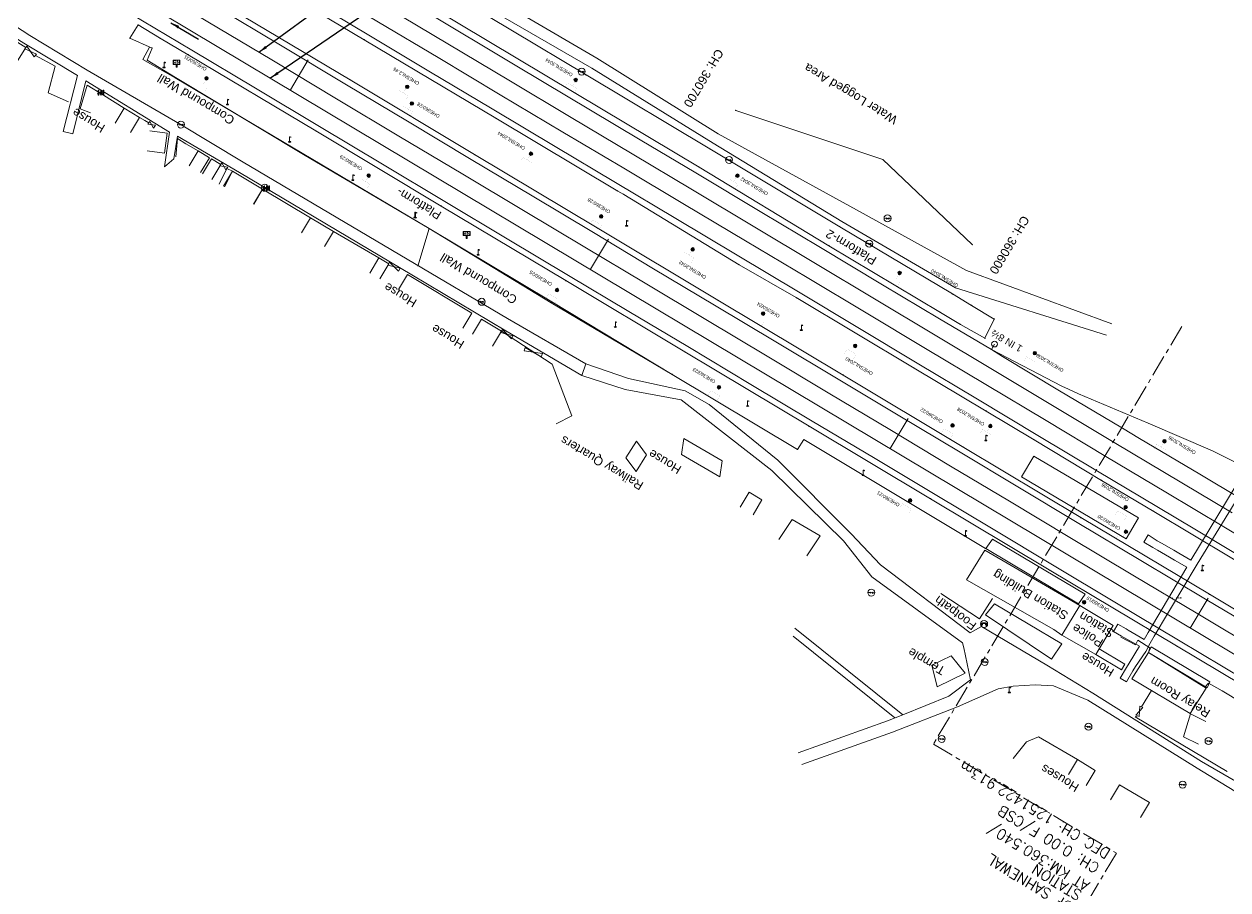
# Model space of a CAD drawing. Header units: metres. Extents: x 593168 to 611286, y 3401475 to 3412398.
# Drawn here: x 593341.8 to 593686.2, y 3411972.9 to 3412220.5 of the extents above; entities that cross this region are included whole.
import ezdxf
from ezdxf.enums import TextEntityAlignment as Align

# ---------------------------------------------------------------- set-up
doc = ezdxf.new("R2010")
doc.units = ezdxf.units.M
doc.header["$MEASUREMENT"] = 0
doc.linetypes.add('CENTER', pattern=[2, 1.25, -0.25, 0.25, -0.25])
for name, color, linetype, lineweight in [('Compound Wall', 251, 'Continuous', 0), ('Electric Pole', 251, 'Continuous', 0), ('Exg track', 7, 'Continuous', 0), ('Existing IR Chainage', 7, 'Continuous', 0), ('Existing IR Track', 7, 'Continuous', 0), ('Footpath', 251, 'Continuous', 0), ('Gate', 251, 'Continuous', 0), ('Govt buliding', 251, 'Continuous', 0), ('Grill', 251, 'Continuous', 0), ('Lamp_Post', 251, 'Continuous', 0), ('Name Board', 251, 'Continuous', 0), ('OHE MAST', 8, 'Continuous', 0), ('OHE MAST TEXT', 8, 'Continuous', 0), ('Platform', 7, 'Continuous', 0), ('Religious_Place', 251, 'Continuous', 0), ('Residential Building Pucca', 251, 'Continuous', 0), ('Residential Building Semipucca', 251, 'Continuous', 0), ('Shed', 251, 'Continuous', 0), ('SRJ CH. in Station', 7, 'Continuous', 0), ('Step', 7, 'Continuous', 0), ('Subroad Edge', 34, 'Continuous', 0), ('Telephone_Pole', 251, 'Continuous', 0), ('Text1', 251, 'Continuous', 0), ('Tower', 7, 'Continuous', 0), ('Transformer', 251, 'Continuous', 0), ('Water Logged Area', 5, 'Continuous', 0)]:
    doc.layers.add(name, color=color, linetype=linetype, lineweight=lineweight)
doc.styles.add('NB', font='swissbo.ttf', dxfattribs={"height": 1.5})
doc.styles.add('ROMANT', font='romant__.ttf')
doc.styles.get("Standard").update_dxf_attribs({"font": 'arial.ttf'})
doc.styles.add('Style-Arial', font='arial.ttf')
doc.dimstyles.new('ISO-25', dxfattribs={"dimtxt": 2.5, "dimasz": 2.5, "dimexe": 1.25, "dimexo": 0.625, "dimtad": 1, "dimtxsty": 'Standard', "dimcen": 2.5, "dimadec": 0, "dimazin": 0, "dimtfac": 1, "dimtmove": 0, "dimatfit": 3, "dimfxl": 1, "dimarcsym": 0})

# ---------------------------------------------------------------- blocks, each defined once
blk = doc.blocks.new('GT')
at = {"layer": 'Gate'}
for p, q in [((-0.5, -0.5), (-0.5, 0.5)), ((-0.5, 0.5), (0.5, -0.5)), ((0.5, 0.5), (0.5, -0.5))]:
    blk.add_line(p, q, dxfattribs=at)
blk.add_lwpolyline([(0.5, 0.5), (-0.5, -0.5)], dxfattribs=at)
blk = doc.blocks.new('EP')
blk.add_hatch(color=8).paths.add_polyline_path([(-0.21, -0.05), (-0.21, 0.16), (-0.93, -0.01), (-0.31, 0.07), (-0.31, -0.19), (0.31, 0), (0.31, -0.24), (0.94, -0.01), (0.41, -0.1), (0.43, 0.15)])
at = {"color": 8}
for p, q in [((-0.93, -0.01), (-0.21, 0.16)), ((-0.31, 0.07), (-0.93, -0.01)), ((-0.31, -0.19), (-0.31, 0.07)), ((0.31, 0), (-0.31, -0.19)), ((-0.21, 0.16), (-0.21, -0.05)), ((-0.21, -0.05), (0.43, 0.15)), ((0.31, -0.24), (0.31, 0)), ((0.43, 0.15), (0.41, -0.1)), ((0.94, -0.01), (0.31, -0.24)), ((0.41, -0.1), (0.94, -0.01))]:
    blk.add_line(p, q, dxfattribs=at)
blk.add_circle((0, 0), 1, dxfattribs=at)
blk = doc.blocks.new('NB')
for p, q in [((-0.98, 0.82), (-0.98, 1.98)), ((-0.98, 1.98), (0.98, 1.98)), ((-0.98, 0.82), (0.98, 0.82)), ((-0.13, 0.82), (-0.13, 0)), ((-0.13, 0), (0.13, 0)), ((0.13, 0.82), (0.13, 0)), ((0.98, 1.98), (0.98, 0.82))]:
    blk.add_line(p, q)
at = {"style": 'NB', "width": 1.025371}
blk.add_text('NB', height=0.988, rotation=180, dxfattribs=at).set_placement((0, 1.39), align=Align.MIDDLE)
blk = doc.blocks.new('TP')
at = {"layer": 'Telephone_Pole'}
blk.add_hatch(color=8, dxfattribs=at).paths.add_polyline_path([(0.49, 0.08, -0.516403), (0.5, 0.04, 0.157799), (0.42, -0.19, 0.257253), (0.43, -0.21), (0.7, -0.4, 0.297943), (0.73, -0.4, 0.213635), (0.94, -0.09, 0.292624), (0.86, 0.1, 0.314672), (-0.86, 0.1, 0.297888), (-0.94, -0.1, 0.205841), (-0.73, -0.4, 0.297943), (-0.7, -0.4), (-0.43, -0.21, 0.257253), (-0.42, -0.19, 0.155164), (-0.5, 0.04, -0.510878), (-0.49, 0.08, -0.167449)])
at = {"layer": 'Telephone_Pole', "color": 8}
for p, q in [((-0.7, -0.4), (-0.43, -0.21)), ((-0.44, -0.22), (-0.44, -0.22)), ((0.7, -0.4), (0.43, -0.21)), ((0.44, -0.22), (0.44, -0.22))]:
    blk.add_line(p, q, dxfattribs=at)
blk.add_circle((0, 0), 1.03, dxfattribs=at)
for centre, radius, start, end in [((0.01, -1.13), 1.5, 55.3659, 125.2353), ((-0.48, 0.05), 0.0243, 109.2181, 217.464), ((-0.82, -0.21), 0.402, 2.1844, 37.464), ((0.01, -1.34), 1.5, 71.1943, 109.2181), ((0.82, -0.21), 0.402, 141.9464, 177.8156), ((0.48, 0.06), 0.0243, 321.9464, 71.1943), ((0.75, -0.06), 0.194, 350.1231, 55.3659), ((-0.44, -0.19), 0.0258, 304.4776, 2.1844), ((0.44, -0.19), 0.0258, 177.8156, 235.5224), ((0.72, -0.38), 0.0258, 235.5224, 301.8866), ((0.49, -0.01), 0.462, 301.8866, 350.1231)]:
    blk.add_arc(centre, radius, start, end, dxfattribs=at)
blk = doc.blocks.new('TRF')
blk.add_hatch(color=256).paths.add_polyline_path([(0.22, -0.04), (0.38, 0.42), (-0.98, -0.29), (0.02, 0.04), (-0.18, -0.39), (0.98, 0.09)])
for p, q in [((-0.69, 0.72), (-0.69, -0.72)), ((-0.52, 0.72), (-0.69, 0.72)), ((-0.52, -0.72), (-0.52, 0.72)), ((0, 0.72), (0, -0.72)), ((0.17, 0.72), (0, 0.72)), ((0.17, -0.72), (0.17, 0.72)), ((0.7, 0.72), (0.7, -0.72)), ((0.87, 0.72), (0.7, 0.72)), ((0.87, -0.72), (0.87, 0.72)), ((-0.69, -0.72), (-0.52, -0.72)), ((0, -0.72), (0.17, -0.72)), ((0.7, -0.72), (0.87, -0.72))]:
    blk.add_line(p, q)
blk.add_lwpolyline([(0.22, -0.04), (0.38, 0.42), (-0.98, -0.29), (0.02, 0.04), (-0.18, -0.39), (0.98, 0.09)], close=True)
blk = doc.blocks.new('LP')
for points in [[(0, 0), (0, 1.5)], [(0.25, 1.35), (0.44, 1.35)]]:
    blk.add_lwpolyline(points)
for centre, radius, start, end in [((0.07, 0.99), 0.519, 57.6425, 97.3165), ((0.34, 1.33), 0.094, 11.7012, 168.0476)]:
    blk.add_arc(centre, radius, start, end)
at = {"extrusion": (0, 0, -1)}
blk.add_ellipse((0, 0.01), major_axis=(0.308, 0), ratio=0.400495, dxfattribs=at)
blk.add_ellipse((0.35, 1.36), major_axis=(0.0017, 0.0438), ratio=0.461056, start_param=1.74022, end_param=4.575836)
blk = doc.blocks.new('OHE MAST')
h = blk.add_hatch(color=256)
h.dxf.hatch_style = 1
edge = h.paths.add_edge_path()
edge.add_arc((0, 0), 0.514, 0, 360)
at = {"const_width": 0.01}
for points in [[(1.5, 3.5), (1.5, 2), (-1.5, 2), (-1.5, 3.5)], [(0, 2), (0, 0)]]:
    blk.add_lwpolyline(points, dxfattribs=at)
blk.add_circle((0, 0), 0.514)

msp = doc.modelspace()

# ---------------------------------------------------------------- linework, layer by layer
at = {"layer": 'Compound Wall'}
for points in [[(593354.5006, 3412198.302, 258.7233), (593348.715, 3412200.8099, 256.5526), (593350.6674, 3412208.4739, 256.5669), (593345.0443, 3412211.5359, 257.2397)], [(593375.7414, 3412210.4037, 258.1964), (593377.6806, 3412213.8802, 258.2054)], [(593375.7414, 3412210.4037, 258.1964), (593385.0418, 3412205.1219, 256.9178)], [(593385.0418, 3412205.1219, 256.9178), (593457.6757, 3412161.9896, 256.8968), (593492.5655, 3412140.8209, 257.1378), (593527.232, 3412120.2978, 257.1607), (593563.0349, 3412098.8285, 257.1717), (593564.9221, 3412101.6791, 257.1747)], [(593364.5189, 3412200.1497, 256.6789), (593370.4209, 3412196.4699, 256.0441)], [(593374.8311, 3412193.8149, 256.151), (593376.3295, 3412192.9385, 255.6112), (593377.5267, 3412192.2503, 255.5992)], [(593385.2587, 3412182.5501, 257.0038), (593385.7308, 3412187.734, 258.1465), (593388.0464, 3412186.2752, 258.2624)], [(593391.5873, 3412184.2798, 258.7763), (593388.0464, 3412186.2752, 258.2624)], [(593564.9221, 3412101.6791, 257.1747), (593616.8385, 3412070.4956, 259.3731)], [(593557.7365, 3412073.1162, 258.4114), (593561.5419, 3412078.8361, 257.8895), (593569.5767, 3412074.1593, 257.7546), (593565.7713, 3412068.4394, 258.2764)], [(593618.8838, 3412056.1718, 255.6652), (593615.0998, 3412050.4342, 255.7372)], [(593679.5857, 3412030.8654, 258.1295), (593663.4942, 3412040.7592, 258.6503), (593663.8582, 3412042.0844, 258.0005), (593660.4529, 3412044.249, 257.2697), (593659.7421, 3412042.96, 257.3757), (593655.5709, 3412045.1363, 257.1737)], [(593699.3314, 3412015.6146, 259.1961), (593700.2995, 3412016.7942, 258.2574), (593694.1946, 3412020.4102, 258.2764), (593695.7266, 3412022.9995, 258.7243), (593686.0217, 3412028.9832, 258.4654), (593684.5464, 3412029.8405, 258.5153), (593680.6266, 3412032.0136, 258.1345), (593679.5857, 3412030.8654, 258.1295)], [(593661.4564, 3412025.202, 258.2184), (593664.3367, 3412029.8975, 258.5593)], [(593686.0117, 3412006.7129, 255.5482), (593659.7156, 3412022.3539, 258.1794), (593660.3301, 3412022.6257, 258.2004)]]:
    msp.add_polyline3d(points, dxfattribs=at)
at = {"layer": 'Exg track'}
msp.add_line((593618.5327, 3412127.4253), (593619.4574, 3412128.9797), dxfattribs=at)
msp.add_circle((593619.4574, 3412128.9797), 0.8325, dxfattribs=at)
at = {"layer": 'Existing IR Chainage', "color": 7, "linetype": 'Continuous', "lineweight": 13, "flags": 128}
for points in [[(593423.1083, 3412210.3038), (593417.9785, 3412201.7199)], [(593508.96, 3412159.0107), (593503.8237, 3412150.4305)], [(593594.7603, 3412107.6505), (593589.6259, 3412099.0693)], [(593680.5676, 3412056.2924), (593675.4308, 3412047.7125)]]:
    msp.add_lwpolyline(points, dxfattribs=at)
at = {"layer": 'Existing IR Track', "color": 0, "lineweight": 15, "elevation": 257.2056, "flags": 128}
msp.add_lwpolyline([(593177.5244, 3412345.2288), (593804.6242, 3411970.5674), (593854.2452, 3411940.9361), (593909.6819, 3411907.8322), (593938.8041, 3411890.4608), (593952.456, 3411882.3048), (593961.7236, 3411876.795), (593969.5117, 3411872.0977), (593979.733, 3411866.013), (593990.9284, 3411859.3404), (594000.8926, 3411853.3683), (594011.3159, 3411847.1318), (594021.9442, 3411840.7565), (594062.3062, 3411816.4679), (594083.8593, 3411803.1316), (594098.7951, 3411793.6572), (594104.9248, 3411789.783), (594123.5786, 3411777.8016), (594132.3571, 3411772.1578), (594146.1984, 3411763.2225), (594161.3527, 3411753.4546), (594169.4891, 3411748.2714)], dxfattribs=at)
at = {"layer": 'Existing IR Track', "color": 0, "flags": 128}
for points in [[(593687.4229, 3412080.6763), (593653.6442, 3412100.8677), (593619.3342, 3412121.4039), (593585.0627, 3412141.9312), (593568.2184, 3412152.0123), (593533.0274, 3412173.0825), (593515.7555, 3412183.4018), (593498.3369, 3412193.7982), (593480.4433, 3412204.4616), (593445.6206, 3412225.2179), (593411.087, 3412245.8413), (593393.5594, 3412256.347), (593375.4617, 3412267.2321), (593356.3751, 3412277.9082), (593347.6512, 3412282.1024), (593336.8549, 3412286.9555), (593318.7276, 3412294.8637), (593300.0805, 3412302.7111), (593279.3691, 3412311.3804), (593272.1371, 3412314.3895), (593266.6431, 3412316.6638), (593238.711, 3412328.2892)], [(593698.2904, 3412045.0385), (593679.8408, 3412056.0567), (593661.3254, 3412067.1142), (593643.1131, 3412077.9907), (593626.125, 3412088.1866), (593609.5835, 3412098.0885), (593591.8773, 3412108.6875), (593575.1415, 3412118.6928), (593556.8442, 3412129.629), (593539.321, 3412140.1109), (593521.8964, 3412150.5423), (593504.6671, 3412160.8654), (593487.132, 3412171.3677), (593469.6892, 3412181.811), (593451.5058, 3412192.6956), (593434.0027, 3412203.1629), (593415.146, 3412214.4397), (593396.9216, 3412225.3407), (593379.272, 3412235.824), (593319.0248, 3412271.9208), (593291.3233, 3412288.5145), (593273.4807, 3412299.4958), (593254.5881, 3412310.6435), (593235.8275, 3412321.7134)], [(593689.8247, 3412084.7942), (593678.1987, 3412091.7511), (593660.9588, 3412102.0123), (593656.0129, 3412104.9513), (593642.6959, 3412112.8573), (593638.0036, 3412115.6466), (593621.7033, 3412125.4509), (593618.5327, 3412127.4253), (593603.7312, 3412136.2006), (593587.406, 3412145.9668), (593569.1652, 3412156.8784), (593552.8718, 3412166.6213), (593533.9899, 3412177.9122), (593518.0861, 3412187.4144), (593482.7852, 3412208.4926), (593455.8523, 3412224.5713), (593447.9817, 3412229.2809), (593415.394, 3412248.7828), (593404.2224, 3412255.4656), (593395.882, 3412260.4588), (593377.5764, 3412271.3399), (593359.0264, 3412282.4473), (593340.6692, 3412293.4297), (593313.838, 3412309.4193)], [(593710.4775, 3412061.4696), (593685.0948, 3412076.667), (593668.4212, 3412086.6295), (593651.3169, 3412096.8602), (593634.2105, 3412107.0897), (593617.0041, 3412117.3912), (593599.7107, 3412127.741), (593582.7189, 3412137.8965), (593565.8042, 3412148.0059), (593548.1713, 3412158.5292), (593530.7353, 3412168.9407), (593513.3495, 3412179.2625), (593495.9387, 3412189.6056), (593478.0265, 3412200.2979), (593460.2595, 3412210.9084), (593443.2081, 3412221.0648), (593426.2885, 3412231.1372), (593408.6472, 3412241.6444), (593390.8421, 3412252.2335), (593372.5555, 3412263.2986), (593358.5841, 3412271.6468), (593332.0983, 3412285.1862), (593315.8276, 3412291.8455), (593289.6268, 3412303.3373)], [(593699.3202, 3412062.5152), (593682.6568, 3412072.4695), (593665.9084, 3412082.4825), (593648.8802, 3412092.6644), (593631.8337, 3412102.8621), (593614.5763, 3412113.2094), (593597.3107, 3412123.5617), (593580.3108, 3412133.7476), (593563.3199, 3412143.9355), (593545.7846, 3412154.4182), (593528.249, 3412164.9001), (593510.9884, 3412175.1936), (593493.7288, 3412185.487), (593475.6868, 3412196.2684), (593457.6447, 3412207.0518), (593440.8707, 3412217.0401), (593424.0971, 3412227.0278), (593406.3059, 3412237.6123), (593388.3635, 3412248.3007), (593369.8037, 3412259.3568), (593351.7521, 3412270.1129), (593333.6933, 3412280.3497)], [(593691.2056, 3412032.8391), (593672.0829, 3412044.2897), (593654.3538, 3412054.9058), (593636.0364, 3412065.8656), (593619.0598, 3412076.0226), (593601.9757, 3412086.244), (593584.8021, 3412096.5057), (593567.3187, 3412106.944), (593549.7661, 3412117.4406), (593531.7216, 3412128.2407), (593514.8093, 3412138.3402), (593497.577, 3412148.6382), (593480.02, 3412159.1234), (593462.1611, 3412169.7875), (593444.3725, 3412180.414), (593426.2887, 3412191.2089), (593408.0021, 3412202.1394), (593389.7719, 3412213.0223), (593372.1527, 3412223.5635), (593354.6462, 3412234.03), (593336.9918, 3412244.5991)], [(593699.5338, 3412089.5597), (593681.8399, 3412098.3985), (593663.4147, 3412106.3245), (593643.4744, 3412114.7923), (593640.6449, 3412116.0697), (593638.6708, 3412116.943), (593618.5327, 3412127.4253)]]:
    msp.add_lwpolyline(points, dxfattribs=at)
at = {"layer": 'Existing IR Track', "color": 0, "lineweight": 15, "flags": 128}
msp.add_lwpolyline([(593695.8806, 3412040.8907), (593677.6334, 3412051.7972), (593659.0098, 3412062.9245), (593641.0329, 3412073.6622), (593623.7112, 3412084.0315), (593606.879, 3412094.1047), (593589.461, 3412104.527), (593572.3175, 3412114.7798), (593554.4329, 3412125.4765), (593536.8451, 3412135.9918), (593519.477, 3412146.3771), (593502.2718, 3412156.6671), (593484.6971, 3412167.1761), (593467.336, 3412177.5562), (593449.0591, 3412188.4833), (593431.1943, 3412199.1595), (593412.7025, 3412210.2314), (593394.402, 3412221.1865), (593376.8694, 3412231.6841), (593359.449, 3412242.1145), (593342.0469, 3412252.5372), (593323.9987, 3412263.4107)], dxfattribs=at)
at = {"layer": 'Footpath'}
for points in [[(593359.8174, 3412207.3137, 256.279), (593343.4286, 3412217.2126, 256.23), (593322.2543, 3412231.029, 256.228), (593289.1506, 3412250.9089, 256.0881), (593249.8774, 3412273.5697, 256.345), (593220.0742, 3412294.8433, 256.0481), (593217.3367, 3412292.726, 256.0691), (593248.4558, 3412270.6472, 256.336), (593283.6278, 3412248.4088, 256.126), (593282.4834, 3412246.2996, 256.122), (593284.5801, 3412244.9887, 256.0571), (593285.9324, 3412246.8041, 256.0861), (593286.7136, 3412249.5661, 256.1011), (593319.7333, 3412229.2017, 256.267), (593318.699, 3412222.2216, 256.154), (593321.1513, 3412221.6709, 256.147), (593322.1246, 3412227.4564, 256.25), (593341.7588, 3412215.0398, 256.236), (593357.0793, 3412205.8025, 256.276)], [(593501.4042, 3412119.9437, 256.5109), (593502.5067, 3412123.3609, 256.5299), (593480.1058, 3412136.2462, 256.432), (593451.4375, 3412153.2967, 256.302), (593404.4872, 3412181.0025, 256.341), (593386.313, 3412191.9924, 256.267), (593359.8174, 3412207.3137, 256.279)], [(593357.0793, 3412205.8025, 256.276), (593352.9928, 3412189.7614, 256.246), (593355.7141, 3412189.1474, 256.266), (593359.5062, 3412204.2717, 256.301), (593383.4344, 3412189.6055, 256.185), (593381.9322, 3412179.7182, 256.144), (593384.6013, 3412182.001, 256.189), (593385.6854, 3412188.4328, 256.161), (593403.4091, 3412178.0246, 256.289), (593452.7683, 3412148.7555, 256.362), (593479.6067, 3412132.7325, 256.441), (593501.4042, 3412119.9437, 256.5109)], [(593616.9082, 3412051.4977, 256.402), (593635.6985, 3412038.8247, 256.35), (593638.6994, 3412043.2081, 256.5079), (593619.4233, 3412054.689, 256.4979), (593616.9082, 3412051.4977, 256.402)]]:
    msp.add_polyline3d(points, dxfattribs=at)
at = {"layer": 'Govt buliding', "color": 7}
msp.add_lwpolyline([(593616.6586, 3412070.0663), (593643.8803, 3412054.2317), (593638.6573, 3412045.6858), (593636.3968, 3412047.3526), (593611.4357, 3412061.5204)], close=True, dxfattribs=at)
msp.add_polyline3d([(593638.6573, 3412045.6858, 257.3907), (593643.8803, 3412054.2317, 259.3581), (593653.4166, 3412048.5258, 259.3981), (593648.4484, 3412040.1963, 260.1649), (593638.6573, 3412045.6858, 257.3907)], dxfattribs=at)
at = {"layer": 'Govt buliding'}
msp.add_polyline3d([(593658.7341, 3412033.2066, 261.0136), (593663.4942, 3412040.7592, 258.6503), (593680.03, 3412030.5934, 258.8043), (593675.4083, 3412023.2998, 258.8043)], close=True, dxfattribs=at)
msp.add_polyline3d([(593679.9328, 3412021.0442, 260.8457), (593675.501, 3412023.2131, 260.8457), (593673.543, 3412016.6762, 260.9566), (593677.8012, 3412014.5727, 260.9566)], dxfattribs=at)
at = {"layer": 'Grill'}
msp.add_polyline3d([(593615.0998, 3412050.4342, 255.7372), (593604.067, 3412057.6842, 255.9431)], dxfattribs=at)
at = {"layer": 'Platform'}
for points in [[(593312.0645, 3412319.6901, 257.4557), (593345.0343, 3412300.1061, 257.4477), (593382.4627, 3412277.7617, 257.4387), (593413.1535, 3412259.4851, 257.4087), (593434.9918, 3412246.4113, 257.4117), (593460.5023, 3412231.222, 257.4157), (593502.6108, 3412205.9374, 257.4107), (593538.0403, 3412184.7871, 257.4027), (593575.1798, 3412162.5563, 257.3627), (593607.3875, 3412143.3248, 257.3977), (593612.8594, 3412140.0535, 257.3787), (593619.3651, 3412136.1333, 256.8918), (593616.6945, 3412130.6473, 256.8658), (593609.6716, 3412134.6057, 257.3627), (593603.9609, 3412138.018, 257.3767), (593572.0529, 3412157.1101, 257.3247), (593534.8972, 3412179.6152, 257.0848), (593499.6385, 3412200.6527, 257.1537), (593457.6987, 3412225.6903, 257.1557), (593431.7056, 3412241.2946, 257.1058), (593414.8781, 3412251.1831, 257.1208), (593395.7902, 3412262.4964, 257.3287), (593378.8063, 3412272.5286, 257.3047), (593341.6145, 3412294.7893, 257.3847)], [(593698.5223, 3412061.0907, 257.2397), (593665.0084, 3412081.0944, 257.2287), (593650.097, 3412090.0072, 257.1467), (593630.7396, 3412101.619, 257.1917), (593617.0892, 3412109.7981, 257.2157), (593596.4427, 3412122.1164, 257.2507), (593562.7318, 3412142.2562, 257.2087), (593546.3803, 3412151.6891, 257.1897), (593513.3877, 3412171.7699, 257.2037), (593511.6528, 3412172.7323, 257.2237), (593476.7751, 3412193.5566, 257.2427), (593439.1233, 3412216.0325, 257.2107), (593402.675, 3412237.7297, 257.2007)], [(593397.6779, 3412226.7874, 257.1687), (593435.0898, 3412204.5675, 257.1398), (593470.695, 3412183.1789, 257.1418), (593505.7614, 3412162.1883, 257.2007), (593540.3046, 3412141.5193, 257.2417), (593576.1461, 3412120.0931, 257.2787), (593610.6469, 3412099.4398, 257.3337), (593644.1039, 3412079.3471, 257.2547), (593680.9014, 3412057.4266, 257.2747), (593717.6486, 3412035.4432, 257.2987)], [(593708.8607, 3412020.3538, 257.2557), (593671.523, 3412042.6255, 257.2107), (593635.0788, 3412064.3928, 257.1348), (593601.1628, 3412084.7177, 257.2247), (593566.3842, 3412105.482, 257.1977), (593530.8422, 3412126.7478, 257.2227), (593496.7602, 3412147.1393, 257.2417), (593461.1701, 3412168.4545, 257.1727), (593425.3173, 3412189.9317, 257.0358), (593388.779, 3412211.736, 256.9788), (593380.5912, 3412216.5493, 256.9508), (593374.4453, 3412220.24, 256.0341), (593372.0973, 3412216.4587, 256.127), (593378.4214, 3412213.6456, 256.8798), (593377.0339, 3412210.1446, 256.8868), (593385.141, 3412205.2006, 256.8838), (593421.7748, 3412183.2388, 257.0128), (593457.6757, 3412161.9896, 256.8968), (593492.7796, 3412141.0515, 257.1348), (593527.232, 3412120.2978, 257.1607), (593563.0336, 3412098.829, 257.1737)]]:
    msp.add_polyline3d(points, dxfattribs=at)
for p in [(593374.445, 3412220.24, 256.034), (593372.097, 3412216.459, 256.127), (593380.591, 3412216.549, 256.951), (593439.123, 3412216.033, 257.211), (593378.421, 3412213.646, 256.88), (593388.779, 3412211.736, 256.979), (593377.034, 3412210.145, 256.887), (593385.141, 3412205.201, 256.884), (593435.09, 3412204.567, 257.14), (593502.611, 3412205.937, 257.411), (593499.639, 3412200.653, 257.154), (593476.775, 3412193.557, 257.243), (593425.317, 3412189.932, 257.036), (593470.695, 3412183.179, 257.142), (593538.04, 3412184.787, 257.403), (593534.897, 3412179.615, 257.085), (593511.653, 3412172.732, 257.224), (593513.388, 3412171.77, 257.204), (593461.17, 3412168.455, 257.173), (593575.18, 3412162.556, 257.363), (593457.68, 3412161.995, 256.898), (593505.761, 3412162.188, 257.201), (593572.053, 3412157.11, 257.325), (593546.38, 3412151.689, 257.19), (593496.76, 3412147.139, 257.242), (593562.732, 3412142.256, 257.209), (593607.387, 3412143.325, 257.398), (593492.78, 3412141.052, 257.135), (593540.305, 3412141.519, 257.242), (593612.859, 3412140.053, 257.379), (593603.961, 3412138.018, 257.377), (593619.365, 3412136.133, 256.892), (593609.672, 3412134.606, 257.363), (593616.695, 3412130.647, 256.866), (593530.842, 3412126.748, 257.223), (593596.443, 3412122.116, 257.251), (593527.231, 3412120.295, 257.171), (593576.146, 3412120.093, 257.279), (593617.089, 3412109.798, 257.216), (593566.384, 3412105.482, 257.198), (593630.74, 3412101.619, 257.192), (593563.034, 3412098.829, 257.174), (593610.647, 3412099.44, 257.334), (593650.097, 3412090.007, 257.147), (593601.163, 3412084.718, 257.225), (593665.008, 3412081.094, 257.229), (593644.104, 3412079.347, 257.255), (593635.079, 3412064.393, 257.135), (593680.901, 3412057.427, 257.275), (593671.523, 3412042.625, 257.211)]:
    msp.add_point(p, dxfattribs=at)
at = {"layer": 'Religious_Place'}
msp.add_polyline3d([(593603.0637, 3412030.9179, 256.0961), (593601.5461, 3412037.1252, 257.0088), (593607.0791, 3412039.7752, 256.1051), (593611.0255, 3412034.8378, 256.181)], close=True, dxfattribs=at)
at = {"layer": 'Residential Building Pucca'}
for points in [[(593360.7969, 3412195.1347, 259.3721), (593357.8913, 3412196.2672, 259.3721), (593359.8431, 3412203.0117, 256.6926), (593364.5214, 3412200.1442, 256.6699)], [(593367.8428, 3412192.1875, 256.0441), (593370.4209, 3412196.4699, 256.0441), (593374.8311, 3412193.8149, 256.151), (593372.253, 3412189.5325, 256.151)], [(593377.777, 3412189.974, 257.7876), (593382.7321, 3412189.3164, 257.7876), (593381.9718, 3412183.5871, 256.7539), (593377.0167, 3412184.2447, 256.7539)], [(593392.8305, 3412177.7157, 258.4474), (593395.4101, 3412181.9971, 258.4474), (593398.1025, 3412180.375, 258.8702), (593395.5228, 3412176.0935, 258.8702)], [(593397.6355, 3412174.7102, 258.5513), (593399.8416, 3412179.1956, 258.5513), (593401.3893, 3412178.4343, 259.4301), (593399.1832, 3412173.949, 259.4301)], [(593398.8297, 3412174.1408, 259.4301), (593401.3893, 3412178.4343, 259.4301), (593410.0494, 3412173.2717, 258.5463), (593407.4898, 3412168.9782, 258.5463)], [(593407.4823, 3412168.9827, 258.5463), (593410.0494, 3412173.2717, 258.5463), (593423.7093, 3412165.0958, 258.3174), (593421.1422, 3412160.8068, 258.3174)], [(593421.1635, 3412160.7942, 258.3174), (593423.7093, 3412165.0958, 258.3174), (593430.2827, 3412161.2056, 258.4204), (593427.7369, 3412156.904, 258.4204)], [(593427.7567, 3412156.8923, 258.4204), (593430.2827, 3412161.2056, 258.4204), (593443.2664, 3412153.6023, 258.2244), (593440.7405, 3412149.2889, 258.2244)], [(593454.4103, 3412151.2468, 259.1052), (593457.6799, 3412161.9949, 256.8978)], [(593440.7599, 3412149.2776, 258.2244), (593443.2664, 3412153.6023, 258.2244), (593446.1091, 3412151.9547, 258.4714), (593443.6026, 3412147.63, 258.4714)], [(593448.9073, 3412144.5662, 259.2251), (593451.4699, 3412148.8579, 259.2251), (593469.895, 3412137.8558, 258.0215), (593467.3324, 3412133.5642, 258.0215)], [(593470.1365, 3412131.7963, 256.313), (593472.7042, 3412136.0849, 256.313), (593478.3919, 3412132.6796, 256.353), (593475.8242, 3412128.391, 256.353)], [(593478.3919, 3412132.6796, 256.353), (593492.8802, 3412123.2002, 259.3841), (593498.5287, 3412108.4206, 258.8433), (593494.0444, 3412106.2125, 258.8433)], [(593624.7872, 3412010.4525, 259.778), (593628.626, 3412015.188, 259.778), (593632.073, 3412016.6006, 259.3171), (593643.169, 3412010.1171, 260.0519)], [(593640.5748, 3412005.8445, 260.0519), (593643.169, 3412010.1171, 260.0519), (593648.2796, 3412007.014, 259.726), (593645.6853, 3412002.7414, 259.726)], [(593652.6536, 3411998.6631, 260.0649), (593655.2125, 3412002.957, 260.0649), (593663.7472, 3411997.8708, 259.9119), (593661.1883, 3411993.577, 259.9119)]]:
    msp.add_polyline3d(points, dxfattribs=at)
msp.add_polyline3d([(593648.4484, 3412040.1963, 260.1649), (593655.7515, 3412035.7703, 257.0398), (593656.7067, 3412037.3986, 259.4321), (593649.4283, 3412041.8374, 259.4321)], close=True, dxfattribs=at)
at = {"layer": 'Residential Building Semipucca'}
for points in [[(593334.5886, 3412212.68, 256.7039), (593337.2196, 3412216.9301, 256.7039), (593342.3015, 3412213.7841, 257.1667), (593339.6705, 3412209.534, 257.1667)], [(593388.998, 3412180.0042, 258.7763), (593391.5873, 3412184.2798, 258.7763), (593394.8861, 3412182.282, 259.0422), (593392.2968, 3412178.0064, 259.0422)], [(593546.6502, 3412082.3326, 259.877), (593549.2004, 3412086.6316, 259.877), (593552.9184, 3412084.4261, 259.4071), (593550.3682, 3412080.1271, 259.4071)]]:
    msp.add_polyline3d(points, dxfattribs=at)
for points in [[(593516.9908, 3412101.2357, 260.1409), (593519.8957, 3412097.3155, 260.1719), (593516.8973, 3412092.4986, 259.3621), (593513.9925, 3412096.4189, 259.3621)], [(593540.8725, 3412091.0128, 257.7536), (593529.9311, 3412097.3827, 258.0235), (593530.599, 3412101.9667, 258.5583), (593541.5428, 3412095.5954, 258.5583)]]:
    msp.add_polyline3d(points, close=True, dxfattribs=at)
at = {"layer": 'Shed'}
for points in [[(593660.675, 3412079.2452, 257.3387), (593630.7345, 3412096.9461, 257.3317), (593627.1689, 3412090.9778, 257.3277), (593657.1094, 3412073.2769, 257.3277)], [(593645.3719, 3412057.4373, 260.2398), (593618.8936, 3412073.2277, 260.3088), (593616.9505, 3412070.4723, 261.5025), (593643.4288, 3412054.6819, 261.5025)], [(593663.4928, 3412040.7574, 258.6503), (593664.2748, 3412042.4083, 258.6583), (593681.0716, 3412032.345, 258.8073), (593680.2896, 3412030.6941, 258.8073)]]:
    msp.add_polyline3d(points, close=True, dxfattribs=at)
at = {"layer": 'SRJ CH. in Station', "color": 7, "linetype": 'CENTER', "lineweight": 15, "ltscale": 5}
msp.add_lwpolyline([(593673.0459, 3412134.0048), (593601.9559, 3412014.5879), (593654.3167, 3411983.417), (593631.0952, 3411944.4095)], dxfattribs=at)
at = {"layer": 'Step'}
msp.add_polyline3d([(593699.0991, 3412105.9853, 263.3399), (593675.6112, 3412067.1392, 263.3449), (593672.1661, 3412069.2084, 261.2016), (593670.7336, 3412070.0446, 261.2086), (593667.1942, 3412072.0605, 259.1592), (593665.974, 3412072.6984, 259.1552), (593663.4072, 3412074.3729, 257.3587), (593662.1975, 3412072.3029, 257.4007), (593664.7811, 3412070.7902, 259.1822), (593666.0731, 3412070.0082, 259.1522), (593669.5133, 3412068.0237, 261.1876), (593670.9257, 3412067.1595, 261.2146), (593674.4965, 3412065.1757, 263.3049), (593663.3819, 3412046.4907, 263.276), (593662.2298, 3412044.4627, 261.9423), (593657.6812, 3412047.1123, 258.7953), (593657.1209, 3412047.5191, 258.7753), (593654.7606, 3412048.8385, 257.2427), (593653.529, 3412046.7728, 257.2867), (593655.7963, 3412045.3974, 258.8293), (593656.4007, 3412045.0934, 258.8363), (593660.8769, 3412042.6129, 261.7184), (593657.9967, 3412037.7282, 258.6723), (593657.2254, 3412036.4487, 258.5463), (593655.4053, 3412033.4045, 256.7729), (593657.1684, 3412032.3858, 256.7909), (593659.0386, 3412035.5555, 258.5973), (593659.7713, 3412036.7346, 258.5543), (593662.6865, 3412041.0675, 261.9603), (593663.9377, 3412043.4802, 261.9463), (593665.1035, 3412045.3946, 263.257), (593677.4439, 3412066.0337, 263.8018), (593699.9409, 3412102.7576, 263.3199)], dxfattribs=at)
at = {"layer": 'Subroad Edge'}
for points in [[(593611.4245, 3412150.0549, 256.7059), (593578.016, 3412168.4332, 256.5669), (593540.3771, 3412189.0949, 256.6049), (593505.6312, 3412210.759, 256.5779), (593463.4682, 3412235.3967, 256.302), (593437.1393, 3412251.0181, 256.332), (593415.7295, 3412264.4664, 256.345), (593385.3924, 3412282.6032, 256.344), (593347.5902, 3412304.9252, 256.309), (593311.9674, 3412325.4484, 256.1071)], [(593608.3216, 3412145.0467, 256.8568), (593575.7241, 3412164.0086, 256.7619), (593538.9448, 3412186.4514, 256.8518), (593504.1947, 3412207.8473, 256.7279), (593461.4205, 3412232.7012, 256.433), (593435.5726, 3412247.9662, 256.417), (593413.7467, 3412261.0919, 256.398), (593383.23, 3412278.904, 256.4959), (593345.7759, 3412301.2684, 256.4699), (593309.9923, 3412322.6597, 256.27)], [(593652.9992, 3412134.8154, 256.6369), (593611.4245, 3412150.0549, 256.7059)], [(593608.3216, 3412145.0467, 256.8568), (593651.4376, 3412131.5611, 256.5789)], [(593502.5067, 3412123.3609, 256.5299), (593514.7133, 3412119.091, 255.9931), (593530.9807, 3412115.6226, 256.7599), (593537.8079, 3412111.6732, 256.6669), (593557.4169, 3412095.7607, 256.158), (593578.3891, 3412074.7509, 256.0101), (593586.827, 3412065.8102, 256.0051), (593612.4846, 3412046.4253, 256.13)], [(593610.2554, 3412043.5097, 256.0991), (593584.3317, 3412062.3991, 256.0521), (593576.2003, 3412072.7255, 256.127), (593555.7549, 3412092.8344, 256.0601), (593536.2566, 3412107.9591, 256.412), (593529.8233, 3412113.0132, 256.5269), (593513.7724, 3412115.9826, 255.8761), (593501.4042, 3412119.9437, 256.5109)], [(593590.9319, 3412022.0656, 256.0701), (593561.8284, 3412045.4199, 255.9701)], [(593562.2669, 3412047.7072, 255.9841), (593593.1984, 3412022.9801, 256.0811)], [(593710.5456, 3411990.7595, 256.375), (593696.33, 3411999.363, 256.423), (593678.6944, 3412009.5465, 256.294), (593647.5418, 3412029.1348, 256.249), (593634.3675, 3412037.0995, 256.194), (593615.6722, 3412048.227, 256.339), (593612.4846, 3412046.4253, 256.13)], [(593610.2536, 3412043.5111, 256.0971), (593610.6738, 3412042.1176, 256.127), (593612.5346, 3412032.9076, 256.0941), (593606.3722, 3412028.2654, 256.1001), (593593.1984, 3412022.9801, 256.0811), (593588.8435, 3412021.2519, 256.0811), (593563.231, 3412012.0563, 256.0121)], [(593709.3297, 3411988.7626, 256.373), (593695.0177, 3411996.8727, 256.417), (593677.4468, 3412007.6374, 256.294), (593646.106, 3412027.1303, 256.16), (593636.275, 3412031.2335, 256.123), (593631.0575, 3412031.5085, 256.136), (593624.7334, 3412031.1774, 256.1051), (593620.4606, 3412030.3895, 256.1001), (593608.881, 3412025.2249, 256.141), (593590.2227, 3412018.0018, 256.126), (593564.3346, 3412008.7355, 256.0151)]]:
    msp.add_polyline3d(points, dxfattribs=at)
at = {"layer": 'Water Logged Area'}
msp.add_polyline3d([(593613.0659, 3412157.4398, 256.4639), (593587.4972, 3412181.7651, 256.341), (593545.4312, 3412195.8077, 256.7479)], dxfattribs=at)
for p in [(593545.431, 3412195.808, 256.748), (593587.497, 3412181.765, 256.341), (593613.066, 3412157.44, 256.464)]:
    msp.add_point(p, dxfattribs=at)

# ---------------------------------------------------------------- block references
at = {"layer": 'Electric Pole', "xscale": 0.9997078269360797, "yscale": 0.9997078269360797, "zscale": 0.9997078269360797}
for p in [(593501.32, 3412206.9127, 256.9648), (593386.6799, 3412191.7596, 257.0728), (593543.5031, 3412181.6503, 256.9558), (593410.6414, 3412173.6806, 256.8458), (593588.8324, 3412164.9387, 261.4415), (593583.5872, 3412157.6988, 258.1275), (593472.7292, 3412141.0663, 257.4167), (593584.1813, 3412057.8959, 262.0303), (593616.6521, 3412038.0712, 256.7349), (593646.324, 3412019.5336, 261.8204), (593604.3347, 3412016.0385, 261.1926), (593680.6647, 3412015.4563, 265.0025), (593673.2714, 3412002.9775, 263.111)]:
    msp.add_blockref('EP', p, dxfattribs=at)
at = {"layer": 'Gate'}
for p, xscale, yscale, zscale, rotation in [((593343.6729, 3412212.66, 156.3202), 3.546470244431796, 0.999707826878135, 3.546470244431796, 140.7147260188578), ((593378.3206, 3412191.7149, 156.3202), 1.915110932619405, 0.9997078268781261, 1.915110932619405, 325.7147260140548), ((593398.972, 3412179.7853, 156.3202), 2.101282644890465, 0.9997078268781163, 2.101282644890465, 145.7147260231403), ((593447.6294, 3412151.0917, 156.3202), 3.496303010881962, 0.9997078268781261, 3.496303010881962, 150.7147260181897), ((593479.9232, 3412131.7771, 156.3202), 3.554945429940407, 0.9997078268781163, 3.554945429940407, 149.7147260185254), ((593487.4902, 3412126.7012, 156.3202), 5.214186320888119, 0.9997078268781263, 5.214186320888119, 340.7147260192893), ((593660.8932, 3412023.9139, 156.3202), 2.811846164868577, 0.999707826878126, 2.811846164868577, 66.71472601940553)]:
    msp.add_blockref('GT', p, dxfattribs=dict(at, xscale=xscale, yscale=yscale, zscale=zscale, rotation=rotation))
at = {"layer": 'Lamp_Post', "xscale": 0.9997078269360797, "yscale": 0.9997078269360797, "zscale": 0.9997078269360797}
for p in [(593381.8483, 3412208.0937, 259.842), (593399.9758, 3412197.4753, 256.9648), (593417.7751, 3412186.7762, 257.1058), (593435.8771, 3412175.8642, 258.8043), (593453.6119, 3412165.1783, 261.0406), (593453.7846, 3412165.1235, 258.7393), (593514.181, 3412162.8159, 260.0449), (593471.6923, 3412154.4974, 258.7593), (593510.9621, 3412133.8501, 259.1522), (593564.1837, 3412132.9328, 257.3277), (593548.8111, 3412111.2591, 257.0588), (593616.9674, 3412101.4024, 259.4331), (593581.8448, 3412091.4284, 260.2288), (593611.1041, 3412074.1579, 259.827), (593678.8835, 3412064.2377, 261.2066), (593623.6707, 3412029.3424, 257.8226)]:
    msp.add_blockref('LP', p, dxfattribs=at)
at = {"layer": 'Name Board', "xscale": 0.9997078269360797, "yscale": 0.9997078269360797, "zscale": 0.9997078269360797}
for p in [(593385.422, 3412208.1677, 519.9079), (593468.4203, 3412159.2105, 258.8732)]:
    msp.add_blockref('NB', p, dxfattribs=at)
at = {"layer": 'OHE MAST', "rotation": 149.0208306544456}
for p in [(593393.9861, 3412204.9896), (593451.4181, 3412202.5446), (593499.6129, 3412204.5125), (593452.7574, 3412197.7817), (593486.8215, 3412183.4259), (593440.4012, 3412177.1651), (593545.8843, 3412177.1413), (593506.9062, 3412165.4852), (593533.0929, 3412156.0548), (593592.2916, 3412149.3122), (593494.2775, 3412144.4086), (593553.2339, 3412137.7119), (593579.576, 3412128.4652), (593630.9677, 3412126.3755), (593540.6052, 3412116.6352), (593607.4493, 3412105.72), (593618.252, 3412105.5285), (593668.0574, 3412101.19), (593595.2901, 3412084.2521), (593656.9711, 3412082.3431), (593657.0543, 3412075.3238), (593645.0621, 3412055.1383)]:
    msp.add_blockref('OHE MAST', p, dxfattribs=at)
at = {"layer": 'Telephone_Pole', "xscale": 0.9997078269360797, "yscale": 0.9997078269360797, "zscale": 0.9997078269360797}
msp.add_blockref('TP', (593616.452, 3412048.9215, 257.9535), dxfattribs=at)
at = {"layer": 'Transformer', "xscale": 0.9997078269360797, "yscale": 0.9997078269360797, "zscale": 0.9997078269360797}
for p in [(593363.7301, 3412200.8783, 258.4454), (593411.1497, 3412173.5591, 256.6969)]:
    msp.add_blockref('TRF', p, dxfattribs=at)

# ---------------------------------------------------------------- texts
at = {"layer": 'Exg track'}
msp.add_text('1 IN 8½', height=2, rotation=149.797857, dxfattribs=at).set_placement((593627.6414, 3412128.2695, 342.4782))
at = {"layer": 'Existing IR Chainage', "color": 7, "lineweight": 0, "char_height": 2.5, "attachment_point": 6, "line_spacing_factor": 0.60036, "style": 'Style-Arial'}
for s, insert, rotation in [('CH: 360700', (593531.4388, 3412197.0323), 239.094276), ('CH: 360600', (593618.9301, 3412149.335), 239.106723)]:
    msp.add_mtext(s, dxfattribs=dict(at, insert=insert, rotation=rotation))
at = {"layer": 'OHE MAST TEXT'}
for s, p in [('OHE360/31', (593394.1733, 3412207.9207, 259.07)), ('OHESNL3044', (593498.9, 3412206.2532, 255.368)), ('OHESNL2.46', (593454.9991, 3412203.8105, 260.61)), ('OHE360/28', (593460.8467, 3412194.4419, 260.1)), ('OHESNL2044', (593485.2472, 3412185.2807, 258.411)), ('OHE360/29', (593438.7458, 3412179.4012, 260.824)), ('OHESNL3042', (593554.7507, 3412172.2532, 257.393)), ('OHE360/26', (593509.6746, 3412167.0852, 261.098)), ('OHESNL2042', (593537.0788, 3412148.3793, 260.436)), ('OHE360/25', (593493.0112, 3412146.3535, 261.122)), ('OHESNL3040', (593609.2604, 3412145.9605, 262.213)), ('OHE360/24', (593558.1199, 3412137.2874, 261.386)), ('OHESNL2040', (593584.7622, 3412120.8058, 259.209)), ('OHESNL3038', (593639.332, 3412121.7542, 260.961)), ('OHE360/23', (593539.7299, 3412118.5346, 261.41)), ('OHE360/22', (593604.8311, 3412107.0851, 259.719)), ('OHESNL2038', (593616.6796, 3412106.3602, 257.957)), ('OHESNL3036', (593677.149, 3412098.205, 260.421)), ('OHE360/21', (593592.4241, 3412083.2504, 260.807)), ('OHESNL2036', (593657.9831, 3412084.7612, 257.39)), ('OHE360/20', (593655.5721, 3412076.515, 257.763)), ('OHE360/19', (593652.3783, 3412053.1404, 258.86))]:
    msp.add_text(s, height=1, rotation=149, dxfattribs=at).set_placement(p)
at = {"layer": 'SRJ CH. in Station', "color": 10, "char_height": 3, "attachment_point": 7, "rotation": 148.549968, "line_spacing_factor": 0.6, "style": 'ROMANT'}
for s, insert in [('DFC CH: 1251422.913m', (593652.8499, 3411984.1584, 21.0075)), ('CH: 0.00 F/CSB', (593650.3003, 3411980.8169, 21.0075))]:
    msp.add_mtext(s, dxfattribs=dict(at, insert=insert))
at = {"layer": 'SRJ CH. in Station', "color": 7, "char_height": 3, "attachment_point": 7, "rotation": 148.549968, "line_spacing_factor": 0.6, "style": 'ROMANT'}
for s, insert in [('AT KM:360.540/', (593647.4063, 3411975.7871, 21.0075)), ('C OF SAHNEWAL', (593646.2231, 3411966.3277, 21.0075)), ('STATION', (593644.717, 3411972.249, 21.0075))]:
    msp.add_mtext(s, dxfattribs=dict(at, insert=insert))
at = {"layer": 'Text1'}
for s, rotation, p in [('Compound Wall', 149.269858, (593402.298, 3412193.7119, 156.3202)), ('Compound Wall', 149.269858, (593402.298, 3412193.7119, 156.3202)), ('House', 149.053929, (593365.2102, 3412191.417, 156.3202)), ('House', 149.053929, (593365.2102, 3412191.417, 156.3202)), ('Platform-', 149, (593461.4644, 3412166.5829, 156.3202)), ('Platform-', 149, (593461.4644, 3412166.5829, 156.3202)), ('Platform-2', 149, (593585.9432, 3412153.5927, -101.0372)), ('Platform-2', 149, (593585.9432, 3412153.5927, -101.0372)), ('Compound Wall', 149.053929, (593483.1525, 3412142.3707, 156.3202)), ('Compound Wall', 149.053929, (593483.1525, 3412142.3707, 156.3202)), ('House', 149.053929, (593454.4069, 3412141.4739, 156.3202)), ('House', 149.053929, (593454.4069, 3412141.4739, 156.3202)), ('House', 149.269858, (593468.0048, 3412129.6114, 156.3202)), ('House', 149.269858, (593468.0048, 3412129.6114, 156.3202)), ('Railway Quarters', 149.269858, (593519.2417, 3412089.201, 156.3202)), ('Railway Quarters', 149.269858, (593519.2417, 3412089.201, 156.3202)), ('House', 149.269858, (593530.0997, 3412093.8171, 156.3202)), ('House', 149.269858, (593530.0997, 3412093.8171, 156.3202)), ('Station Building', 149.269858, (593640.7742, 3412052.0721, 156.3202)), ('Station Building', 149.269858, (593640.7742, 3412052.0721, 156.3202)), ('Footpath', 143.330769, (593614.5301, 3412048.9571, 156.3202)), ('Footpath', 143.330769, (593614.5301, 3412048.9571, 156.3202)), ('Station', 149.269858, (593653.9177, 3412046.9846, 415.6983)), ('Station', 149.269858, (593653.9177, 3412046.9846, 415.6983)), ('Police', 149.269858, (593650.8012, 3412044.2717, 157.6699)), ('Police', 149.269858, (593650.8012, 3412044.2717, 157.6699)), ('Temple', 149.269858, (593605.6318, 3412036.2938, 156.3202)), ('Temple', 149.269858, (593605.6318, 3412036.2938, 156.3202)), ('House', 149.269858, (593653.8895, 3412035.802, 156.3202)), ('House', 149.269858, (593653.8895, 3412035.802, 156.3202)), ('Relay Room', 149.269858, (593681.4341, 3412024.1342, 156.3202)), ('Relay Room', 149.269858, (593681.4341, 3412024.1342, 156.3202)), ('Houses', 149.269858, (593643.8652, 3412002.8719, 156.3202)), ('Houses', 149.269858, (593643.8652, 3412002.8719, 156.3202))]:
    msp.add_text(s, height=2.5, rotation=rotation, dxfattribs=at).set_placement(p)
at = {"layer": 'Tower'}
msp.add_text('HT6.648', height=0.5, dxfattribs=at).set_placement((593670.374, 3412056.174, 256.633))
at = {"layer": 'Water Logged Area'}
msp.add_text('Water Logged Area', height=2.5, rotation=149.053929, dxfattribs=at).set_placement((593591.9471, 3412193.8238))

# ---------------------------------------------------------------- leaders
at = {"layer": 'Existing IR Track', "color": 7, "lineweight": -3}
for points, override in [([(593408.9826, 3412212.4583, 1293.3448), (593473.237, 3412259.4152, 1293.3448), (593482.3291, 3412253.7093, 1293.3448)], {"dimtxt": 3, "dimasz": 2.5, "dimgap": 0.625, "dimtad": 0, "dimdec": 3, "dimzin": 2, "dimtdec": 3}), ([(593412.3404, 3412205.0893, 1293.3448), (593473.3474, 3412247.019, 1293.3448), (593478.8408, 3412243.6894, 1293.3448)], {"dimtxt": 3, "dimasz": 2.5, "dimgap": 0.625, "dimtad": 0, "dimdec": 3, "dimzin": 2, "dimtdec": 3}), ([(593383.8173, 3412220.8979), (593391.7477, 3412216.2105)], {"dimtxt": 3, "dimasz": 2.5, "dimtad": 0, "dimdec": 3, "dimzin": 2, "dimtdec": 3})]:
    msp.add_leader(points, dimstyle='ISO-25', override=override, dxfattribs=at)

doc.saveas('drawing.dxf')
